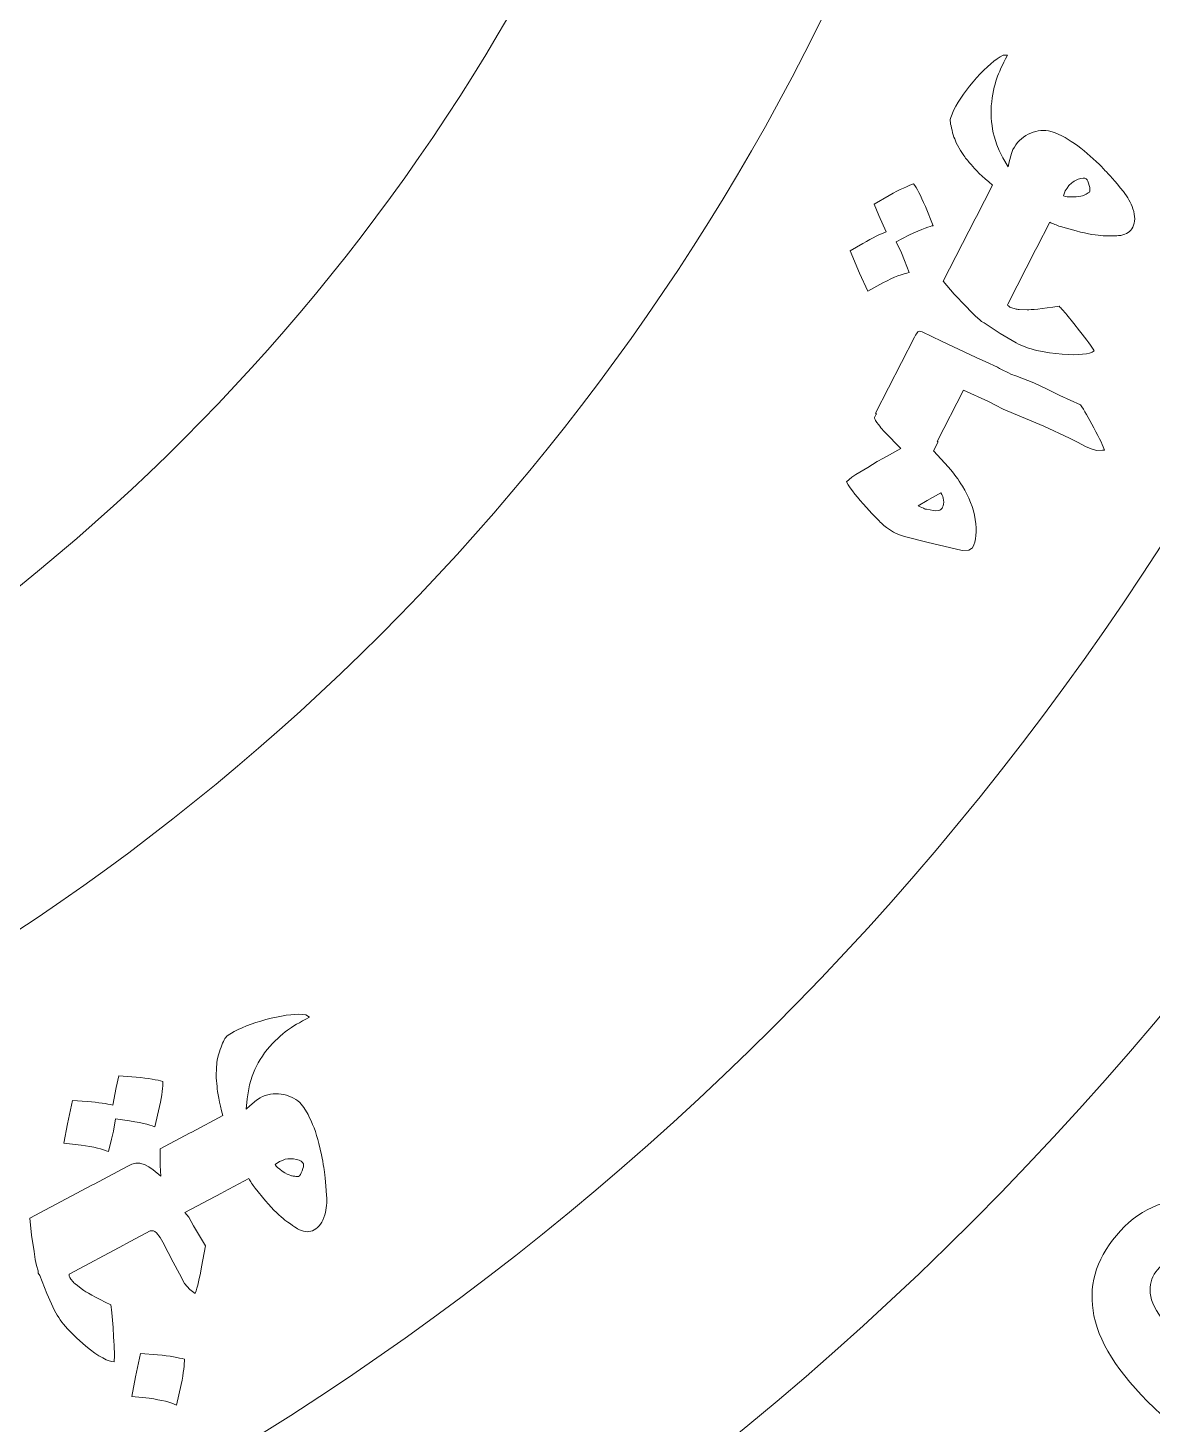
# Model space of a CAD drawing. Header units: millimetres. Extents: x -2159 to -1639, y -1602 to -453.
# Drawn here: x -1709.88 to -1682.56, y -943.7 to -909.75 of the extents above; entities that cross this region are included whole.
import ezdxf

# ---------------------------------------------------------------- set-up
doc = ezdxf.new("R2010")
doc.units = ezdxf.units.MM
doc.header["$MEASUREMENT"] = 0
doc.layers.add('Layer 1', color=7, linetype='Continuous')

msp = doc.modelspace()

# ---------------------------------------------------------------- linework, layer by layer
at = {"layer": 'Layer 1', "color": 250, "lineweight": 9}
for points, knots in [([(-1707.3702, -801.3175), (-1661.2961, -819.9329), (-1639.0364, -872.3735), (-1657.6515, -918.4475), (-1657.6515, -918.4475), (-1676.2666, -964.5215), (-1728.7073, -986.7814), (-1774.7816, -968.1663), (-1774.7816, -968.1663), (-1820.8557, -949.551), (-1843.1153, -897.1104), (-1824.5002, -851.0364), (-1824.5002, -851.0364), (-1805.8851, -804.9622), (-1753.4443, -782.7024), (-1707.3702, -801.3175)], [0, 0, 0, 0, 0.2, 0.2, 0.2, 0.2, 0.4, 0.4, 0.4, 0.4, 0.6, 0.6, 0.6, 0.6, 1, 1, 1, 1]), ([(-1712.4259, -813.8312), (-1673.2631, -829.6542), (-1654.3422, -874.2287), (-1670.1651, -913.3917), (-1670.1651, -913.3917), (-1685.988, -952.5545), (-1730.5627, -971.4753), (-1769.7257, -955.6525), (-1769.7257, -955.6525), (-1808.8886, -939.8299), (-1827.8095, -895.255), (-1811.9866, -856.0922), (-1811.9866, -856.0922), (-1796.1638, -816.9294), (-1751.5891, -798.0085), (-1712.4259, -813.8312)], [0, 0, 0, 0, 0.2, 0.2, 0.2, 0.2, 0.4, 0.4, 0.4, 0.4, 0.6, 0.6, 0.6, 0.6, 1, 1, 1, 1]), ([(-1741.0758, -815.0107), (-1702.5641, -815.0107), (-1671.3443, -846.2304), (-1671.3443, -884.742), (-1671.3443, -884.742), (-1671.3443, -923.2538), (-1702.5641, -954.4732), (-1741.0758, -954.4732), (-1741.0758, -954.4732), (-1779.5876, -954.4732), (-1810.8074, -923.2538), (-1810.8074, -884.742), (-1810.8074, -884.742), (-1810.8074, -846.2304), (-1779.5876, -815.0107), (-1741.0758, -815.0107)], [0, 0, 0, 0, 0.2, 0.2, 0.2, 0.2, 0.4, 0.4, 0.4, 0.4, 0.6, 0.6, 0.6, 0.6, 1, 1, 1, 1]), ([(-1741.0758, -828.5071), (-1710.018, -828.5071), (-1684.8408, -853.6844), (-1684.8408, -884.7422), (-1684.8408, -884.7422), (-1684.8408, -915.7998), (-1710.018, -940.9771), (-1741.0758, -940.9771), (-1741.0758, -940.9771), (-1772.1336, -940.9771), (-1797.3109, -915.7998), (-1797.3109, -884.7422), (-1797.3109, -884.7422), (-1797.3109, -853.6844), (-1772.1336, -828.5071), (-1741.0758, -828.5071)], [0, 0, 0, 0, 0.2, 0.2, 0.2, 0.2, 0.4, 0.4, 0.4, 0.4, 0.6, 0.6, 0.6, 0.6, 1, 1, 1, 1]), ([(-1741.0758, -835.2552), (-1713.745, -835.2552), (-1691.589, -857.4111), (-1691.589, -884.742), (-1691.589, -884.742), (-1691.589, -912.0728), (-1713.745, -934.2287), (-1741.0758, -934.2287), (-1741.0758, -934.2287), (-1768.4068, -934.2287), (-1790.5627, -912.0728), (-1790.5627, -884.742), (-1790.5627, -884.742), (-1790.5627, -857.4111), (-1768.4068, -835.2552), (-1741.0758, -835.2552)], [0, 0, 0, 0, 0.2, 0.2, 0.2, 0.2, 0.4, 0.4, 0.4, 0.4, 0.6, 0.6, 0.6, 0.6, 1, 1, 1, 1]), ([(-1741.0758, -847.8518), (-1720.7019, -847.8518), (-1704.1856, -864.368), (-1704.1856, -884.742), (-1704.1856, -884.742), (-1704.1856, -905.1159), (-1720.7019, -921.632), (-1741.0758, -921.632), (-1741.0758, -921.632), (-1761.4498, -921.632), (-1777.966, -905.1159), (-1777.966, -884.742), (-1777.966, -884.742), (-1777.966, -864.368), (-1761.4498, -847.8518), (-1741.0758, -847.8518)], [0, 0, 0, 0, 0.2, 0.2, 0.2, 0.2, 0.4, 0.4, 0.4, 0.4, 0.6, 0.6, 0.6, 0.6, 1, 1, 1, 1]), ([(-1686.8525, -914.3909), (-1686.8525, -914.3909), (-1686.8232, -914.334), (-1686.8232, -914.334), (-1686.8232, -914.334), (-1686.8232, -914.334), (-1686.4314, -913.5715), (-1686.4314, -913.5715), (-1686.4314, -913.5715), (-1686.6931, -913.3564), (-1686.8665, -913.1901), (-1686.9519, -913.069), (-1686.9519, -913.069), (-1687.0153, -913.0056), (-1687.0759, -912.9333), (-1687.1308, -912.8501), (-1687.1308, -912.8501), (-1687.1308, -912.8501), (-1687.2141, -912.7285), (-1687.2141, -912.7285), (-1687.2141, -912.7285), (-1687.2141, -912.7285), (-1687.2884, -912.5994), (-1687.2884, -912.5994), (-1687.2884, -912.5994), (-1687.2884, -912.5994), (-1687.3151, -912.5444), (-1687.3151, -912.5444), (-1687.3151, -912.5444), (-1687.3151, -912.5444), (-1687.3528, -912.4445), (-1687.3528, -912.4445), (-1687.3528, -912.4445), (-1687.3789, -912.3882), (-1687.4, -912.3192), (-1687.4174, -912.2363), (-1687.4174, -912.2363), (-1687.4595, -912.0845), (-1687.4705, -911.9792), (-1687.4515, -911.9223), (-1687.4515, -911.9223), (-1687.4515, -911.9223), (-1687.3738, -911.7409), (-1687.3738, -911.7409), (-1687.3738, -911.7409), (-1687.2461, -911.4926), (-1687.0611, -911.2326), (-1686.82, -910.9604), (-1686.82, -910.9604), (-1686.5783, -910.6902), (-1686.364, -910.5071), (-1686.1788, -910.4102), (-1686.1788, -910.4102), (-1686.1788, -910.4102), (-1686.0722, -910.4099), (-1686.0722, -910.4099), (-1686.0722, -910.4099), (-1686.195, -910.6488), (-1686.281, -910.836), (-1686.3296, -910.9706), (-1686.3296, -910.9706), (-1686.3915, -911.148), (-1686.4363, -911.3719), (-1686.4667, -911.6445), (-1686.4667, -911.6445), (-1686.4765, -911.9138), (-1686.4546, -912.1583), (-1686.3962, -912.3788), (-1686.3962, -912.3788), (-1686.3962, -912.3788), (-1686.3296, -912.5896), (-1686.3296, -912.5896), (-1686.3296, -912.5896), (-1686.3296, -912.5896), (-1686.2693, -912.7254), (-1686.2693, -912.7254), (-1686.2693, -912.7254), (-1686.2693, -912.7254), (-1686.1803, -912.9029), (-1686.1803, -912.9029), (-1686.1803, -912.9029), (-1686.1803, -912.9029), (-1686.056, -913.1213), (-1686.056, -913.1213), (-1686.056, -913.1213), (-1686.056, -913.1213), (-1686.0301, -913.0041), (-1686.0301, -913.0041), (-1686.0301, -913.0041), (-1686.0301, -913.0041), (-1685.9753, -912.8009), (-1685.9753, -912.8009), (-1685.9753, -912.8009), (-1685.9753, -912.8009), (-1685.9368, -912.7058), (-1685.9368, -912.7058), (-1685.9368, -912.7058), (-1685.8495, -912.5361), (-1685.7261, -912.4126), (-1685.5656, -912.334), (-1685.5656, -912.334), (-1685.4064, -912.2547), (-1685.2431, -912.227), (-1685.0775, -912.2486), (-1685.0775, -912.2486), (-1685.0775, -912.2486), (-1684.9273, -912.2898), (-1684.9273, -912.2898), (-1684.9273, -912.2898), (-1684.9273, -912.2898), (-1684.748, -912.3717), (-1684.748, -912.3717), (-1684.748, -912.3717), (-1684.5458, -912.4756), (-1684.3401, -912.619), (-1684.1299, -912.8009), (-1684.1299, -912.8009), (-1684.1299, -912.8009), (-1683.9156, -912.9916), (-1683.9156, -912.9916), (-1683.9156, -912.9916), (-1683.838, -913.0606), (-1683.7666, -913.135), (-1683.7013, -913.2115), (-1683.7013, -913.2115), (-1683.6087, -913.2984), (-1683.4606, -913.4706), (-1683.2546, -913.7274), (-1683.2546, -913.7274), (-1683.1504, -913.8582), (-1683.0728, -913.9976), (-1683.0212, -914.1442), (-1683.0212, -914.1442), (-1682.9617, -914.3222), (-1682.9627, -914.4709), (-1683.0241, -914.5903), (-1683.0241, -914.5903), (-1683.0805, -914.7001), (-1683.1788, -914.768), (-1683.3189, -914.7937), (-1683.3189, -914.7937), (-1683.3634, -914.8), (-1683.5053, -914.8025), (-1683.7441, -914.8), (-1683.7441, -914.8), (-1683.8893, -914.7955), (-1684.1093, -914.7563), (-1684.404, -914.6855), (-1684.404, -914.6855), (-1684.404, -914.6855), (-1684.7806, -914.5776), (-1684.7806, -914.5776), (-1684.7806, -914.5776), (-1684.8833, -914.5437), (-1684.9702, -914.5094), (-1685.0421, -914.4724), (-1685.0421, -914.4724), (-1685.0421, -914.4724), (-1685.358, -915.087), (-1685.358, -915.087), (-1685.358, -915.087), (-1685.358, -915.087), (-1685.3873, -915.144), (-1685.3873, -915.144), (-1685.3873, -915.144), (-1685.3873, -915.144), (-1686.065, -916.4627), (-1686.065, -916.4627), (-1686.065, -916.4627), (-1686.0776, -916.4872), (-1686.0587, -916.5105), (-1686.0112, -916.5349), (-1686.0112, -916.5349), (-1686.0112, -916.5349), (-1685.9636, -916.556), (-1685.9636, -916.556), (-1685.9636, -916.556), (-1685.9636, -916.556), (-1685.8835, -916.5766), (-1685.8835, -916.5766), (-1685.8835, -916.5766), (-1685.8467, -916.5886), (-1685.8133, -916.5938), (-1685.7861, -916.5906), (-1685.7861, -916.5906), (-1685.7861, -916.5906), (-1685.591, -916.6017), (-1685.591, -916.6017), (-1685.591, -916.6017), (-1685.5037, -916.6055), (-1685.2457, -916.5769), (-1684.8165, -916.5161), (-1684.8165, -916.5161), (-1684.7652, -916.563), (-1684.7018, -916.6334), (-1684.6285, -916.7242), (-1684.6285, -916.7242), (-1684.6285, -916.7242), (-1684.4581, -916.937), (-1684.4581, -916.937), (-1684.4581, -916.937), (-1684.4581, -916.937), (-1684.3211, -917.1172), (-1684.3211, -917.1172), (-1684.3211, -917.1172), (-1684.1373, -917.3369), (-1684.0176, -917.4979), (-1683.9648, -917.6021), (-1683.9648, -917.6021), (-1684.0777, -917.6848), (-1684.3371, -917.7125), (-1684.7448, -917.6848), (-1684.7448, -917.6848), (-1684.7448, -917.6848), (-1685.0474, -917.6495), (-1685.0474, -917.6495), (-1685.0474, -917.6495), (-1685.0474, -917.6495), (-1685.3537, -917.5915), (-1685.3537, -917.5915), (-1685.3537, -917.5915), (-1685.5415, -917.5465), (-1685.7099, -917.4839), (-1685.8607, -917.4064), (-1685.8607, -917.4064), (-1685.8607, -917.4064), (-1686.2489, -917.1777), (-1686.2489, -917.1777), (-1686.2489, -917.1777), (-1686.2489, -917.1777), (-1686.641, -916.9161), (-1686.641, -916.9161), (-1686.641, -916.9161), (-1686.641, -916.9161), (-1686.7048, -916.8832), (-1686.7048, -916.8832), (-1686.7048, -916.8832), (-1686.7048, -916.8832), (-1686.7399, -916.8447), (-1686.7399, -916.8447), (-1686.7399, -916.8447), (-1686.7399, -916.8447), (-1686.8447, -916.7549), (-1686.8447, -916.7549), (-1686.8447, -916.7549), (-1686.8447, -916.7549), (-1686.9528, -916.6548), (-1686.9528, -916.6548), (-1686.9528, -916.6548), (-1686.9528, -916.6548), (-1687.0868, -916.5156), (-1687.0868, -916.5156), (-1687.0868, -916.5156), (-1687.0868, -916.5156), (-1687.3633, -916.2224), (-1687.3633, -916.2224), (-1687.3633, -916.2224), (-1687.3633, -916.2224), (-1687.6329, -915.9092), (-1687.6329, -915.9092), (-1687.6329, -915.9092), (-1687.6329, -915.9092), (-1686.8525, -914.3909), (-1686.8525, -914.3909)], [0, 0, 0, 0, 0.0149254, 0.0149254, 0.0149254, 0.0149254, 0.0298507, 0.0298507, 0.0298507, 0.0298507, 0.0447761, 0.0447761, 0.0447761, 0.0447761, 0.0597015, 0.0597015, 0.0597015, 0.0597015, 0.0746269, 0.0746269, 0.0746269, 0.0746269, 0.0895522, 0.0895522, 0.0895522, 0.0895522, 0.1044776, 0.1044776, 0.1044776, 0.1044776, 0.119403, 0.119403, 0.119403, 0.119403, 0.1343284, 0.1343284, 0.1343284, 0.1343284, 0.1492537, 0.1492537, 0.1492537, 0.1492537, 0.1641791, 0.1641791, 0.1641791, 0.1641791, 0.1791045, 0.1791045, 0.1791045, 0.1791045, 0.1940299, 0.1940299, 0.1940299, 0.1940299, 0.2089552, 0.2089552, 0.2089552, 0.2089552, 0.2238806, 0.2238806, 0.2238806, 0.2238806, 0.238806, 0.238806, 0.238806, 0.238806, 0.2537313, 0.2537313, 0.2537313, 0.2537313, 0.2686567, 0.2686567, 0.2686567, 0.2686567, 0.2835821, 0.2835821, 0.2835821, 0.2835821, 0.2985075, 0.2985075, 0.2985075, 0.2985075, 0.3134328, 0.3134328, 0.3134328, 0.3134328, 0.3283582, 0.3283582, 0.3283582, 0.3283582, 0.3432836, 0.3432836, 0.3432836, 0.3432836, 0.358209, 0.358209, 0.358209, 0.358209, 0.3731343, 0.3731343, 0.3731343, 0.3731343, 0.3880597, 0.3880597, 0.3880597, 0.3880597, 0.4029851, 0.4029851, 0.4029851, 0.4029851, 0.4179104, 0.4179104, 0.4179104, 0.4179104, 0.4328358, 0.4328358, 0.4328358, 0.4328358, 0.4477612, 0.4477612, 0.4477612, 0.4477612, 0.4626866, 0.4626866, 0.4626866, 0.4626866, 0.4776119, 0.4776119, 0.4776119, 0.4776119, 0.4925373, 0.4925373, 0.4925373, 0.4925373, 0.5074627, 0.5074627, 0.5074627, 0.5074627, 0.5223881, 0.5223881, 0.5223881, 0.5223881, 0.5373134, 0.5373134, 0.5373134, 0.5373134, 0.5522388, 0.5522388, 0.5522388, 0.5522388, 0.5671642, 0.5671642, 0.5671642, 0.5671642, 0.5820896, 0.5820896, 0.5820896, 0.5820896, 0.5970149, 0.5970149, 0.5970149, 0.5970149, 0.6119403, 0.6119403, 0.6119403, 0.6119403, 0.6268657, 0.6268657, 0.6268657, 0.6268657, 0.641791, 0.641791, 0.641791, 0.641791, 0.6567164, 0.6567164, 0.6567164, 0.6567164, 0.6716418, 0.6716418, 0.6716418, 0.6716418, 0.6865672, 0.6865672, 0.6865672, 0.6865672, 0.7014925, 0.7014925, 0.7014925, 0.7014925, 0.7164179, 0.7164179, 0.7164179, 0.7164179, 0.7313433, 0.7313433, 0.7313433, 0.7313433, 0.7462687, 0.7462687, 0.7462687, 0.7462687, 0.761194, 0.761194, 0.761194, 0.761194, 0.7761194, 0.7761194, 0.7761194, 0.7761194, 0.7910448, 0.7910448, 0.7910448, 0.7910448, 0.8059701, 0.8059701, 0.8059701, 0.8059701, 0.8208955, 0.8208955, 0.8208955, 0.8208955, 0.8358209, 0.8358209, 0.8358209, 0.8358209, 0.8507463, 0.8507463, 0.8507463, 0.8507463, 0.8656716, 0.8656716, 0.8656716, 0.8656716, 0.880597, 0.880597, 0.880597, 0.880597, 0.8955224, 0.8955224, 0.8955224, 0.8955224, 0.9104478, 0.9104478, 0.9104478, 0.9104478, 0.9253731, 0.9253731, 0.9253731, 0.9253731, 0.9402985, 0.9402985, 0.9402985, 0.9402985, 0.9552239, 0.9552239, 0.9552239, 0.9552239, 0.9701493, 0.9701493, 0.9701493, 0.9701493, 1, 1, 1, 1]), ([(-1689.4665, -916.1467), (-1689.4665, -916.1467), (-1689.6663, -915.7078), (-1689.6663, -915.7078), (-1689.6663, -915.7078), (-1689.6663, -915.7078), (-1689.8951, -915.1684), (-1689.8951, -915.1684), (-1689.8951, -915.1684), (-1689.8951, -915.1684), (-1689.584, -914.9869), (-1689.584, -914.9869), (-1689.584, -914.9869), (-1689.3457, -914.8504), (-1689.1592, -914.7577), (-1689.0214, -914.7067), (-1689.0214, -914.7067), (-1689.0214, -914.7067), (-1689.1991, -914.305), (-1689.1991, -914.305), (-1689.1991, -914.305), (-1689.1991, -914.305), (-1689.3107, -914.0316), (-1689.3107, -914.0316), (-1689.3107, -914.0316), (-1689.3107, -914.0316), (-1688.9481, -913.8199), (-1688.9481, -913.8199), (-1688.9481, -913.8199), (-1688.6833, -913.6748), (-1688.4829, -913.5822), (-1688.3515, -913.5399), (-1688.3515, -913.5399), (-1688.2782, -913.6341), (-1688.1834, -913.8168), (-1688.0656, -914.0882), (-1688.0656, -914.0882), (-1688.0656, -914.0882), (-1687.8749, -914.5584), (-1687.8749, -914.5584), (-1687.8749, -914.5584), (-1687.9427, -914.5597), (-1688.1399, -914.6366), (-1688.467, -914.7857), (-1688.467, -914.7857), (-1688.467, -914.7857), (-1688.7737, -914.9454), (-1688.7737, -914.9454), (-1688.7737, -914.9454), (-1688.7737, -914.9454), (-1688.6444, -915.2177), (-1688.6444, -915.2177), (-1688.6444, -915.2177), (-1688.6444, -915.2177), (-1688.5734, -915.4001), (-1688.5734, -915.4001), (-1688.5734, -915.4001), (-1688.5734, -915.4001), (-1688.4593, -915.6953), (-1688.4593, -915.6953), (-1688.4593, -915.6953), (-1688.6097, -915.7209), (-1688.8227, -915.8052), (-1689.0986, -915.9447), (-1689.0986, -915.9447), (-1689.0986, -915.9447), (-1689.4665, -916.1467), (-1689.4665, -916.1467)], [0, 0, 0, 0, 0.0555556, 0.0555556, 0.0555556, 0.0555556, 0.1111111, 0.1111111, 0.1111111, 0.1111111, 0.1666667, 0.1666667, 0.1666667, 0.1666667, 0.2222222, 0.2222222, 0.2222222, 0.2222222, 0.2777778, 0.2777778, 0.2777778, 0.2777778, 0.3333333, 0.3333333, 0.3333333, 0.3333333, 0.3888889, 0.3888889, 0.3888889, 0.3888889, 0.4444444, 0.4444444, 0.4444444, 0.4444444, 0.5, 0.5, 0.5, 0.5, 0.5555556, 0.5555556, 0.5555556, 0.5555556, 0.6111111, 0.6111111, 0.6111111, 0.6111111, 0.6666667, 0.6666667, 0.6666667, 0.6666667, 0.7222222, 0.7222222, 0.7222222, 0.7222222, 0.7777778, 0.7777778, 0.7777778, 0.7777778, 0.8333333, 0.8333333, 0.8333333, 0.8333333, 0.8888889, 0.8888889, 0.8888889, 0.8888889, 1, 1, 1, 1]), ([(-1684.7116, -913.8293), (-1684.6669, -913.8524), (-1684.5877, -913.8621), (-1684.4772, -913.8571), (-1684.4772, -913.8571), (-1684.3674, -913.8535), (-1684.2888, -913.8442), (-1684.2457, -913.8305), (-1684.2457, -913.8305), (-1684.2218, -913.8238), (-1684.197, -913.8125), (-1684.1737, -913.8005), (-1684.1737, -913.8005), (-1684.1518, -913.7876), (-1684.1194, -913.7684), (-1684.0789, -913.7428), (-1684.0789, -913.7428), (-1684.063, -913.7117), (-1684.065, -913.6556), (-1684.0839, -913.5756), (-1684.0839, -913.5756), (-1684.1034, -913.4969), (-1684.1282, -913.4449), (-1684.1593, -913.4185), (-1684.1593, -913.4185), (-1684.1945, -913.3903), (-1684.2592, -913.3929), (-1684.3537, -913.4267), (-1684.3537, -913.4267), (-1684.445, -913.4673), (-1684.5206, -913.5176), (-1684.5826, -913.5783), (-1684.5826, -913.5783), (-1684.5826, -913.5783), (-1684.6167, -913.6448), (-1684.6167, -913.6448), (-1684.6167, -913.6448), (-1684.6167, -913.6448), (-1684.6694, -913.707), (-1684.6694, -913.707), (-1684.6694, -913.707), (-1684.6694, -913.707), (-1684.7116, -913.8293), (-1684.7116, -913.8293)], [0, 0, 0, 0, 0.0833333, 0.0833333, 0.0833333, 0.0833333, 0.1666667, 0.1666667, 0.1666667, 0.1666667, 0.25, 0.25, 0.25, 0.25, 0.3333333, 0.3333333, 0.3333333, 0.3333333, 0.4166667, 0.4166667, 0.4166667, 0.4166667, 0.5, 0.5, 0.5, 0.5, 0.5833333, 0.5833333, 0.5833333, 0.5833333, 0.6666667, 0.6666667, 0.6666667, 0.6666667, 0.75, 0.75, 0.75, 0.75, 0.8333333, 0.8333333, 0.8333333, 0.8333333, 1, 1, 1, 1]), ([(-1688.845, -922.009), (-1688.845, -922.009), (-1689.0151, -921.8926), (-1689.0151, -921.8926), (-1689.0151, -921.8926), (-1689.0977, -921.8295), (-1689.1725, -921.7585), (-1689.2434, -921.6793), (-1689.2434, -921.6793), (-1689.2434, -921.6793), (-1689.3696, -921.5543), (-1689.3696, -921.5543), (-1689.3696, -921.5543), (-1689.3696, -921.5543), (-1689.4995, -921.4069), (-1689.4995, -921.4069), (-1689.4995, -921.4069), (-1689.7084, -921.1794), (-1689.8699, -920.973), (-1689.9866, -920.7895), (-1689.9866, -920.7895), (-1689.9866, -920.7895), (-1689.8517, -920.6737), (-1689.8517, -920.6737), (-1689.8517, -920.6737), (-1689.8517, -920.6737), (-1689.7526, -920.608), (-1689.7526, -920.608), (-1689.7526, -920.608), (-1689.7526, -920.608), (-1689.4684, -920.4384), (-1689.4684, -920.4384), (-1689.4684, -920.4384), (-1689.4684, -920.4384), (-1689.2381, -920.2908), (-1689.2381, -920.2908), (-1689.2381, -920.2908), (-1689.2381, -920.2908), (-1689.0844, -920.2088), (-1689.0844, -920.2088), (-1689.0844, -920.2088), (-1689.0844, -920.2088), (-1688.6616, -919.9733), (-1688.6616, -919.9733), (-1688.6616, -919.9733), (-1688.6616, -919.9733), (-1689.0501, -919.5781), (-1689.0501, -919.5781), (-1689.0501, -919.5781), (-1689.1001, -919.5319), (-1689.1769, -919.4374), (-1689.2797, -919.2938), (-1689.2797, -919.2938), (-1689.2964, -919.2663), (-1689.3036, -919.2403), (-1689.302, -919.2171), (-1689.302, -919.2171), (-1689.302, -919.2171), (-1689.2616, -919.1383), (-1689.2616, -919.1383), (-1689.2616, -919.1383), (-1689.2616, -919.1383), (-1689.258, -919.1317), (-1689.258, -919.1317), (-1689.258, -919.1317), (-1689.258, -919.1317), (-1689.2825, -919.1191), (-1689.2825, -919.1191), (-1689.2825, -919.1191), (-1689.2825, -919.1191), (-1688.3301, -917.2659), (-1688.3301, -917.2659), (-1688.3301, -917.2659), (-1688.2972, -917.2022), (-1688.2707, -917.1607), (-1688.2502, -917.1406), (-1688.2502, -917.1406), (-1688.2302, -917.1217), (-1688.1946, -917.1193), (-1688.143, -917.1355), (-1688.143, -917.1355), (-1688.143, -917.1355), (-1687.6714, -917.3625), (-1687.6714, -917.3625), (-1687.6714, -917.3625), (-1687.6714, -917.3625), (-1686.8313, -917.76), (-1686.8313, -917.76), (-1686.8313, -917.76), (-1686.8313, -917.76), (-1686.5941, -917.8663), (-1686.5941, -917.8663), (-1686.5941, -917.8663), (-1686.5941, -917.8663), (-1686.316, -917.9991), (-1686.316, -917.9991), (-1686.316, -917.9991), (-1686.316, -917.9991), (-1686.2618, -918.0269), (-1686.2618, -918.0269), (-1686.2618, -918.0269), (-1686.2618, -918.0269), (-1686.2129, -918.0521), (-1686.2129, -918.0521), (-1686.2129, -918.0521), (-1686.2129, -918.0521), (-1686.046, -918.1377), (-1686.046, -918.1377), (-1686.046, -918.1377), (-1685.9645, -918.1796), (-1685.9063, -918.2026), (-1685.8702, -918.2059), (-1685.8702, -918.2059), (-1685.8702, -918.2059), (-1685.4279, -918.38), (-1685.4279, -918.38), (-1685.4279, -918.38), (-1685.4279, -918.38), (-1685.1035, -918.5296), (-1685.1035, -918.5296), (-1685.1035, -918.5296), (-1685.1035, -918.5296), (-1684.8009, -918.6851), (-1684.8009, -918.6851), (-1684.8009, -918.6851), (-1684.8009, -918.6851), (-1684.2919, -918.9158), (-1684.2919, -918.9158), (-1684.2919, -918.9158), (-1684.2094, -919.0389), (-1684.1035, -919.2236), (-1683.9745, -919.4699), (-1683.9745, -919.4699), (-1683.8235, -919.7499), (-1683.7369, -919.9316), (-1683.7126, -920.0145), (-1683.7126, -920.0145), (-1683.7126, -920.0145), (-1683.7589, -920.0183), (-1683.7589, -920.0183), (-1683.7589, -920.0183), (-1683.7589, -920.0183), (-1683.903, -920.0247), (-1683.903, -920.0247), (-1683.903, -920.0247), (-1683.903, -920.0247), (-1684.0334, -919.985), (-1684.0334, -919.985), (-1684.0334, -919.985), (-1684.0334, -919.985), (-1684.1719, -919.9241), (-1684.1719, -919.9241), (-1684.1719, -919.9241), (-1684.1719, -919.9241), (-1684.3715, -919.8216), (-1684.3715, -919.8216), (-1684.3715, -919.8216), (-1684.3715, -919.8216), (-1684.5655, -919.7221), (-1684.5655, -919.7221), (-1684.5655, -919.7221), (-1684.5655, -919.7221), (-1685.1886, -919.4326), (-1685.1886, -919.4326), (-1685.1886, -919.4326), (-1685.1886, -919.4326), (-1686.1746, -919.0185), (-1686.1746, -919.0185), (-1686.1746, -919.0185), (-1686.1746, -919.0185), (-1686.3658, -918.9202), (-1686.3658, -918.9202), (-1686.3658, -918.9202), (-1686.3658, -918.9202), (-1686.5354, -918.8329), (-1686.5354, -918.8329), (-1686.5354, -918.8329), (-1686.5354, -918.8329), (-1687.1396, -918.5535), (-1687.1396, -918.5535), (-1687.1396, -918.5535), (-1687.1396, -918.5535), (-1687.7816, -919.8029), (-1687.7816, -919.8029), (-1687.7816, -919.8029), (-1687.7816, -919.8029), (-1687.7571, -919.8155), (-1687.7571, -919.8155), (-1687.7571, -919.8155), (-1687.7571, -919.8155), (-1687.8674, -920.0299), (-1687.8674, -920.0299), (-1687.8674, -920.0299), (-1687.8674, -920.0299), (-1687.5041, -920.4275), (-1687.5041, -920.4275), (-1687.5041, -920.4275), (-1687.3754, -920.5743), (-1687.2618, -920.7303), (-1687.1655, -920.8933), (-1687.1655, -920.8933), (-1687.0044, -921.1474), (-1686.901, -921.4166), (-1686.8545, -921.7031), (-1686.8545, -921.7031), (-1686.8099, -921.9899), (-1686.8308, -922.2176), (-1686.918, -922.3873), (-1686.918, -922.3873), (-1686.918, -922.3873), (-1686.9419, -922.4039), (-1686.9419, -922.4039), (-1686.9419, -922.4039), (-1686.9419, -922.4039), (-1687.0102, -922.4495), (-1687.0102, -922.4495), (-1687.0102, -922.4495), (-1687.0102, -922.4495), (-1687.1685, -922.454), (-1687.1685, -922.454), (-1687.1685, -922.454), (-1687.1685, -922.454), (-1688.0333, -922.2514), (-1688.0333, -922.2514), (-1688.0333, -922.2514), (-1688.0333, -922.2514), (-1688.5762, -922.1128), (-1688.5762, -922.1128), (-1688.5762, -922.1128), (-1688.5762, -922.1128), (-1688.7222, -922.0636), (-1688.7222, -922.0636), (-1688.7222, -922.0636), (-1688.7222, -922.0636), (-1688.845, -922.009), (-1688.845, -922.009)], [0, 0, 0, 0, 0.0166667, 0.0166667, 0.0166667, 0.0166667, 0.0333333, 0.0333333, 0.0333333, 0.0333333, 0.05, 0.05, 0.05, 0.05, 0.0666667, 0.0666667, 0.0666667, 0.0666667, 0.0833333, 0.0833333, 0.0833333, 0.0833333, 0.1, 0.1, 0.1, 0.1, 0.1166667, 0.1166667, 0.1166667, 0.1166667, 0.1333333, 0.1333333, 0.1333333, 0.1333333, 0.15, 0.15, 0.15, 0.15, 0.1666667, 0.1666667, 0.1666667, 0.1666667, 0.1833333, 0.1833333, 0.1833333, 0.1833333, 0.2, 0.2, 0.2, 0.2, 0.2166667, 0.2166667, 0.2166667, 0.2166667, 0.2333333, 0.2333333, 0.2333333, 0.2333333, 0.25, 0.25, 0.25, 0.25, 0.2666667, 0.2666667, 0.2666667, 0.2666667, 0.2833333, 0.2833333, 0.2833333, 0.2833333, 0.3, 0.3, 0.3, 0.3, 0.3166667, 0.3166667, 0.3166667, 0.3166667, 0.3333333, 0.3333333, 0.3333333, 0.3333333, 0.35, 0.35, 0.35, 0.35, 0.3666667, 0.3666667, 0.3666667, 0.3666667, 0.3833333, 0.3833333, 0.3833333, 0.3833333, 0.4, 0.4, 0.4, 0.4, 0.4166667, 0.4166667, 0.4166667, 0.4166667, 0.4333333, 0.4333333, 0.4333333, 0.4333333, 0.45, 0.45, 0.45, 0.45, 0.4666667, 0.4666667, 0.4666667, 0.4666667, 0.4833333, 0.4833333, 0.4833333, 0.4833333, 0.5, 0.5, 0.5, 0.5, 0.5166667, 0.5166667, 0.5166667, 0.5166667, 0.5333333, 0.5333333, 0.5333333, 0.5333333, 0.55, 0.55, 0.55, 0.55, 0.5666667, 0.5666667, 0.5666667, 0.5666667, 0.5833333, 0.5833333, 0.5833333, 0.5833333, 0.6, 0.6, 0.6, 0.6, 0.6166667, 0.6166667, 0.6166667, 0.6166667, 0.6333333, 0.6333333, 0.6333333, 0.6333333, 0.65, 0.65, 0.65, 0.65, 0.6666667, 0.6666667, 0.6666667, 0.6666667, 0.6833333, 0.6833333, 0.6833333, 0.6833333, 0.7, 0.7, 0.7, 0.7, 0.7166667, 0.7166667, 0.7166667, 0.7166667, 0.7333333, 0.7333333, 0.7333333, 0.7333333, 0.75, 0.75, 0.75, 0.75, 0.7666667, 0.7666667, 0.7666667, 0.7666667, 0.7833333, 0.7833333, 0.7833333, 0.7833333, 0.8, 0.8, 0.8, 0.8, 0.8166667, 0.8166667, 0.8166667, 0.8166667, 0.8333333, 0.8333333, 0.8333333, 0.8333333, 0.85, 0.85, 0.85, 0.85, 0.8666667, 0.8666667, 0.8666667, 0.8666667, 0.8833333, 0.8833333, 0.8833333, 0.8833333, 0.9, 0.9, 0.9, 0.9, 0.9166667, 0.9166667, 0.9166667, 0.9166667, 0.9333333, 0.9333333, 0.9333333, 0.9333333, 0.95, 0.95, 0.95, 0.95, 0.9666667, 0.9666667, 0.9666667, 0.9666667, 1, 1, 1, 1]), ([(-1688.2439, -921.3696), (-1688.2439, -921.3696), (-1688.1923, -921.3963), (-1688.1923, -921.3963), (-1688.1923, -921.3963), (-1688.1923, -921.3963), (-1688.1121, -921.427), (-1688.1121, -921.427), (-1688.1121, -921.427), (-1688.0783, -921.4445), (-1688.0538, -921.4536), (-1688.0401, -921.4538), (-1688.0401, -921.4538), (-1688.0401, -921.4538), (-1687.953, -921.4678), (-1687.953, -921.4678), (-1687.953, -921.4678), (-1687.8448, -921.4941), (-1687.7642, -921.4944), (-1687.7127, -921.4709), (-1687.7127, -921.4709), (-1687.6854, -921.4577), (-1687.664, -921.4361), (-1687.6474, -921.4036), (-1687.6474, -921.4036), (-1687.6229, -921.356), (-1687.6148, -921.3002), (-1687.6229, -921.2325), (-1687.6229, -921.2325), (-1687.6303, -921.167), (-1687.6528, -921.1073), (-1687.6898, -921.0559), (-1687.6898, -921.0559), (-1687.6898, -921.0559), (-1688.0198, -921.2378), (-1688.0198, -921.2378), (-1688.0198, -921.2378), (-1688.0198, -921.2378), (-1688.2439, -921.3696), (-1688.2439, -921.3696)], [0, 0, 0, 0, 0.0909091, 0.0909091, 0.0909091, 0.0909091, 0.1818182, 0.1818182, 0.1818182, 0.1818182, 0.2727273, 0.2727273, 0.2727273, 0.2727273, 0.3636364, 0.3636364, 0.3636364, 0.3636364, 0.4545455, 0.4545455, 0.4545455, 0.4545455, 0.5454545, 0.5454545, 0.5454545, 0.5454545, 0.6363636, 0.6363636, 0.6363636, 0.6363636, 0.7272727, 0.7272727, 0.7272727, 0.7272727, 0.8181818, 0.8181818, 0.8181818, 0.8181818, 1, 1, 1, 1]), ([(-1705.9518, -936.6289), (-1705.9518, -936.6289), (-1705.8952, -936.5988), (-1705.8952, -936.5988), (-1705.8952, -936.5988), (-1705.8952, -936.5988), (-1705.1382, -936.1963), (-1705.1382, -936.1963), (-1705.1382, -936.1963), (-1705.2303, -935.8705), (-1705.2779, -935.6349), (-1705.2788, -935.4868), (-1705.2788, -935.4868), (-1705.2946, -935.3985), (-1705.3033, -935.3044), (-1705.301, -935.2047), (-1705.301, -935.2047), (-1705.301, -935.2047), (-1705.2999, -935.0573), (-1705.2999, -935.0573), (-1705.2999, -935.0573), (-1705.2999, -935.0573), (-1705.2872, -934.909), (-1705.2872, -934.909), (-1705.2872, -934.909), (-1705.2872, -934.909), (-1705.2777, -934.8486), (-1705.2777, -934.8486), (-1705.2777, -934.8486), (-1705.2777, -934.8486), (-1705.2517, -934.745), (-1705.2517, -934.745), (-1705.2517, -934.745), (-1705.2408, -934.6839), (-1705.2188, -934.6152), (-1705.186, -934.5372), (-1705.186, -934.5372), (-1705.1338, -934.3886), (-1705.0828, -934.2958), (-1705.0346, -934.2598), (-1705.0346, -934.2598), (-1705.0346, -934.2598), (-1704.8673, -934.1553), (-1704.8673, -934.1553), (-1704.8673, -934.1553), (-1704.6209, -934.0243), (-1704.3205, -933.9164), (-1703.9672, -933.8306), (-1703.9672, -933.8306), (-1703.6144, -933.7466), (-1703.334, -933.7183), (-1703.1266, -933.7446), (-1703.1266, -933.7446), (-1703.1266, -933.7446), (-1703.0392, -933.8052), (-1703.0392, -933.8052), (-1703.0392, -933.8052), (-1703.2761, -933.9312), (-1703.4536, -934.036), (-1703.5703, -934.1186), (-1703.5703, -934.1186), (-1703.7224, -934.2291), (-1703.887, -934.3874), (-1704.0675, -934.5939), (-1704.0675, -934.5939), (-1704.2293, -934.8094), (-1704.3509, -935.0227), (-1704.4287, -935.2369), (-1704.4287, -935.2369), (-1704.4287, -935.2369), (-1704.4944, -935.4479), (-1704.4944, -935.4479), (-1704.4944, -935.4479), (-1704.4944, -935.4479), (-1704.5222, -935.5941), (-1704.5222, -935.5941), (-1704.5222, -935.5941), (-1704.5222, -935.5941), (-1704.5506, -935.7906), (-1704.5506, -935.7906), (-1704.5506, -935.7906), (-1704.5506, -935.7906), (-1704.573, -936.041), (-1704.573, -936.041), (-1704.573, -936.041), (-1704.573, -936.041), (-1704.485, -935.9595), (-1704.485, -935.9595), (-1704.485, -935.9595), (-1704.485, -935.9595), (-1704.3239, -935.8238), (-1704.3239, -935.8238), (-1704.3239, -935.8238), (-1704.3239, -935.8238), (-1704.238, -935.7677), (-1704.238, -935.7677), (-1704.238, -935.7677), (-1704.0696, -935.6782), (-1703.8977, -935.6474), (-1703.7211, -935.6743), (-1703.7211, -935.6743), (-1703.545, -935.6999), (-1703.3952, -935.7706), (-1703.2715, -935.8828), (-1703.2715, -935.8828), (-1703.2715, -935.8828), (-1703.1717, -936.0023), (-1703.1717, -936.0023), (-1703.1717, -936.0023), (-1703.1717, -936.0023), (-1703.0712, -936.1717), (-1703.0712, -936.1717), (-1703.0712, -936.1717), (-1702.9645, -936.3726), (-1702.8774, -936.6078), (-1702.8086, -936.877), (-1702.8086, -936.877), (-1702.8086, -936.877), (-1702.7416, -937.1558), (-1702.7416, -937.1558), (-1702.7416, -937.1558), (-1702.7171, -937.2569), (-1702.701, -937.3589), (-1702.691, -937.4588), (-1702.691, -937.4588), (-1702.6646, -937.5829), (-1702.6412, -937.8091), (-1702.6187, -938.1374), (-1702.6187, -938.1374), (-1702.6077, -938.3044), (-1702.6234, -938.4631), (-1702.6647, -938.6128), (-1702.6647, -938.6128), (-1702.7176, -938.793), (-1702.8033, -938.9144), (-1702.9218, -938.9776), (-1702.9218, -938.9776), (-1703.0309, -939.0355), (-1703.1502, -939.0352), (-1703.28, -938.9762), (-1703.28, -938.9762), (-1703.3202, -938.9561), (-1703.4381, -938.8771), (-1703.6327, -938.7387), (-1703.6327, -938.7387), (-1703.7495, -938.6521), (-1703.9075, -938.4945), (-1704.1091, -938.2683), (-1704.1091, -938.2683), (-1704.1091, -938.2683), (-1704.357, -937.9647), (-1704.357, -937.9647), (-1704.357, -937.9647), (-1704.4219, -937.8782), (-1704.4736, -937.8003), (-1704.5116, -937.7289), (-1704.5116, -937.7289), (-1704.5116, -937.7289), (-1705.1218, -938.0534), (-1705.1218, -938.0534), (-1705.1218, -938.0534), (-1705.1218, -938.0534), (-1705.1783, -938.0835), (-1705.1783, -938.0835), (-1705.1783, -938.0835), (-1705.1783, -938.0835), (-1706.0633, -938.554), (-1706.0633, -938.554), (-1706.0633, -938.554), (-1706.0633, -938.554), (-1705.9662, -938.6682), (-1705.9662, -938.6682), (-1705.9662, -938.6682), (-1705.9662, -938.6682), (-1705.8552, -938.877), (-1705.8552, -938.877), (-1705.8552, -938.877), (-1705.8552, -938.877), (-1705.5631, -939.3678), (-1705.5631, -939.3678), (-1705.5631, -939.3678), (-1705.5631, -939.3678), (-1705.6581, -939.8779), (-1705.6581, -939.8779), (-1705.6581, -939.8779), (-1705.7086, -940.1501), (-1705.76, -940.3655), (-1705.8119, -940.5245), (-1705.8119, -940.5245), (-1705.8119, -940.5245), (-1705.944, -940.429), (-1705.944, -940.429), (-1705.944, -940.429), (-1705.944, -940.429), (-1706.0732, -940.2799), (-1706.0732, -940.2799), (-1706.0732, -940.2799), (-1706.0732, -940.2799), (-1706.1985, -940.0444), (-1706.1985, -940.0444), (-1706.1985, -940.0444), (-1706.1985, -940.0444), (-1706.349, -939.7615), (-1706.349, -939.7615), (-1706.349, -939.7615), (-1706.349, -939.7615), (-1706.4727, -939.5285), (-1706.4727, -939.5285), (-1706.4727, -939.5285), (-1706.4727, -939.5285), (-1706.5965, -939.2763), (-1706.5965, -939.2763), (-1706.5965, -939.2763), (-1706.5965, -939.2763), (-1706.6669, -939.1634), (-1706.6669, -939.1634), (-1706.6669, -939.1634), (-1706.6669, -939.1634), (-1706.7585, -939.0496), (-1706.7585, -939.0496), (-1706.7585, -939.0496), (-1706.8027, -939.0025), (-1706.8534, -938.9881), (-1706.9091, -939.0038), (-1706.9091, -939.0038), (-1706.9091, -939.0038), (-1707.4976, -939.3166), (-1707.4976, -939.3166), (-1707.4976, -939.3166), (-1707.4976, -939.3166), (-1707.5542, -939.3467), (-1707.5542, -939.3467), (-1707.5542, -939.3467), (-1707.5542, -939.3467), (-1708.8633, -940.0429), (-1708.8633, -940.0429), (-1708.8633, -940.0429), (-1708.8875, -940.0557), (-1708.8855, -940.0856), (-1708.8604, -940.1329), (-1708.8604, -940.1329), (-1708.8604, -940.1329), (-1708.8327, -940.1785), (-1708.8327, -940.1785), (-1708.8327, -940.1785), (-1708.8327, -940.1785), (-1708.7792, -940.2399), (-1708.7792, -940.2399), (-1708.7792, -940.2399), (-1708.7552, -940.2722), (-1708.7314, -940.294), (-1708.7066, -940.3085), (-1708.7066, -940.3085), (-1708.7066, -940.3085), (-1708.5527, -940.4286), (-1708.5527, -940.4286), (-1708.5527, -940.4286), (-1708.4825, -940.483), (-1708.2542, -940.6069), (-1707.8672, -940.8019), (-1707.8672, -940.8019), (-1707.8511, -940.8712), (-1707.8392, -940.965), (-1707.8309, -941.0814), (-1707.8309, -941.0814), (-1707.8309, -941.0814), (-1707.8117, -941.3548), (-1707.8117, -941.3548), (-1707.8117, -941.3548), (-1707.8117, -941.3548), (-1707.802, -941.5809), (-1707.802, -941.5809), (-1707.802, -941.5809), (-1707.7757, -941.8675), (-1707.7692, -942.0681), (-1707.7855, -942.1838), (-1707.7855, -942.1838), (-1707.9253, -942.1872), (-1708.1543, -942.062), (-1708.4731, -941.8066), (-1708.4731, -941.8066), (-1708.4731, -941.8066), (-1708.7022, -941.6036), (-1708.7022, -941.6036), (-1708.7022, -941.6036), (-1708.7022, -941.6036), (-1708.9206, -941.3809), (-1708.9206, -941.3809), (-1708.9206, -941.3809), (-1709.0491, -941.2369), (-1709.1518, -941.0893), (-1709.2319, -940.9386), (-1709.2319, -940.9386), (-1709.2319, -940.9386), (-1709.4211, -940.5276), (-1709.4211, -940.5276), (-1709.4211, -940.5276), (-1709.4211, -940.5276), (-1709.5937, -940.0892), (-1709.5937, -940.0892), (-1709.5937, -940.0892), (-1709.5937, -940.0892), (-1709.6275, -940.0257), (-1709.6275, -940.0257), (-1709.6275, -940.0257), (-1709.6275, -940.0257), (-1709.6342, -939.9742), (-1709.6342, -939.9742), (-1709.6342, -939.9742), (-1709.6342, -939.9742), (-1709.6688, -939.8406), (-1709.6688, -939.8406), (-1709.6688, -939.8406), (-1709.6688, -939.8406), (-1709.7011, -939.6953), (-1709.7011, -939.6953), (-1709.7011, -939.6953), (-1709.7011, -939.6953), (-1709.7319, -939.5044), (-1709.7319, -939.5044), (-1709.7319, -939.5044), (-1709.7319, -939.5044), (-1709.7917, -939.106), (-1709.7917, -939.106), (-1709.7917, -939.106), (-1709.7917, -939.106), (-1709.8348, -938.6936), (-1709.8348, -938.6936), (-1709.8348, -938.6936), (-1709.8348, -938.6936), (-1708.3276, -937.8922), (-1708.3276, -937.8922), (-1708.3276, -937.8922), (-1708.3276, -937.8922), (-1708.271, -937.8619), (-1708.271, -937.8619), (-1708.271, -937.8619), (-1708.271, -937.8619), (-1707.4656, -937.4339), (-1707.4656, -937.4339), (-1707.4656, -937.4339), (-1707.4656, -937.4339), (-1707.3578, -937.3766), (-1707.3578, -937.3766), (-1707.3578, -937.3766), (-1707.3578, -937.3766), (-1707.2534, -937.352), (-1707.2534, -937.352), (-1707.2534, -937.352), (-1707.2003, -937.348), (-1707.133, -937.3607), (-1707.0497, -937.3907), (-1707.0497, -937.3907), (-1707.0497, -937.3907), (-1706.9434, -937.4413), (-1706.9434, -937.4413), (-1706.9434, -937.4413), (-1706.9434, -937.4413), (-1706.8345, -937.5162), (-1706.8345, -937.5162), (-1706.8345, -937.5162), (-1706.8345, -937.5162), (-1706.6516, -937.6748), (-1706.6516, -937.6748), (-1706.6516, -937.6748), (-1706.6516, -937.6748), (-1706.667, -937.4152), (-1706.667, -937.4152), (-1706.667, -937.4152), (-1706.667, -937.4152), (-1706.6656, -937.0084), (-1706.6656, -937.0084), (-1706.6656, -937.0084), (-1706.6656, -937.0084), (-1705.9518, -936.6289), (-1705.9518, -936.6289)], [0, 0, 0, 0, 0.0105263, 0.0105263, 0.0105263, 0.0105263, 0.0210526, 0.0210526, 0.0210526, 0.0210526, 0.0315789, 0.0315789, 0.0315789, 0.0315789, 0.0421053, 0.0421053, 0.0421053, 0.0421053, 0.0526316, 0.0526316, 0.0526316, 0.0526316, 0.0631579, 0.0631579, 0.0631579, 0.0631579, 0.0736842, 0.0736842, 0.0736842, 0.0736842, 0.0842105, 0.0842105, 0.0842105, 0.0842105, 0.0947368, 0.0947368, 0.0947368, 0.0947368, 0.1052632, 0.1052632, 0.1052632, 0.1052632, 0.1157895, 0.1157895, 0.1157895, 0.1157895, 0.1263158, 0.1263158, 0.1263158, 0.1263158, 0.1368421, 0.1368421, 0.1368421, 0.1368421, 0.1473684, 0.1473684, 0.1473684, 0.1473684, 0.1578947, 0.1578947, 0.1578947, 0.1578947, 0.1684211, 0.1684211, 0.1684211, 0.1684211, 0.1789474, 0.1789474, 0.1789474, 0.1789474, 0.1894737, 0.1894737, 0.1894737, 0.1894737, 0.2, 0.2, 0.2, 0.2, 0.2105263, 0.2105263, 0.2105263, 0.2105263, 0.2210526, 0.2210526, 0.2210526, 0.2210526, 0.2315789, 0.2315789, 0.2315789, 0.2315789, 0.2421053, 0.2421053, 0.2421053, 0.2421053, 0.2526316, 0.2526316, 0.2526316, 0.2526316, 0.2631579, 0.2631579, 0.2631579, 0.2631579, 0.2736842, 0.2736842, 0.2736842, 0.2736842, 0.2842105, 0.2842105, 0.2842105, 0.2842105, 0.2947368, 0.2947368, 0.2947368, 0.2947368, 0.3052632, 0.3052632, 0.3052632, 0.3052632, 0.3157895, 0.3157895, 0.3157895, 0.3157895, 0.3263158, 0.3263158, 0.3263158, 0.3263158, 0.3368421, 0.3368421, 0.3368421, 0.3368421, 0.3473684, 0.3473684, 0.3473684, 0.3473684, 0.3578947, 0.3578947, 0.3578947, 0.3578947, 0.3684211, 0.3684211, 0.3684211, 0.3684211, 0.3789474, 0.3789474, 0.3789474, 0.3789474, 0.3894737, 0.3894737, 0.3894737, 0.3894737, 0.4, 0.4, 0.4, 0.4, 0.4105263, 0.4105263, 0.4105263, 0.4105263, 0.4210526, 0.4210526, 0.4210526, 0.4210526, 0.4315789, 0.4315789, 0.4315789, 0.4315789, 0.4421053, 0.4421053, 0.4421053, 0.4421053, 0.4526316, 0.4526316, 0.4526316, 0.4526316, 0.4631579, 0.4631579, 0.4631579, 0.4631579, 0.4736842, 0.4736842, 0.4736842, 0.4736842, 0.4842105, 0.4842105, 0.4842105, 0.4842105, 0.4947368, 0.4947368, 0.4947368, 0.4947368, 0.5052632, 0.5052632, 0.5052632, 0.5052632, 0.5157895, 0.5157895, 0.5157895, 0.5157895, 0.5263158, 0.5263158, 0.5263158, 0.5263158, 0.5368421, 0.5368421, 0.5368421, 0.5368421, 0.5473684, 0.5473684, 0.5473684, 0.5473684, 0.5578947, 0.5578947, 0.5578947, 0.5578947, 0.5684211, 0.5684211, 0.5684211, 0.5684211, 0.5789474, 0.5789474, 0.5789474, 0.5789474, 0.5894737, 0.5894737, 0.5894737, 0.5894737, 0.6, 0.6, 0.6, 0.6, 0.6105263, 0.6105263, 0.6105263, 0.6105263, 0.6210526, 0.6210526, 0.6210526, 0.6210526, 0.6315789, 0.6315789, 0.6315789, 0.6315789, 0.6421053, 0.6421053, 0.6421053, 0.6421053, 0.6526316, 0.6526316, 0.6526316, 0.6526316, 0.6631579, 0.6631579, 0.6631579, 0.6631579, 0.6736842, 0.6736842, 0.6736842, 0.6736842, 0.6842105, 0.6842105, 0.6842105, 0.6842105, 0.6947368, 0.6947368, 0.6947368, 0.6947368, 0.7052632, 0.7052632, 0.7052632, 0.7052632, 0.7157895, 0.7157895, 0.7157895, 0.7157895, 0.7263158, 0.7263158, 0.7263158, 0.7263158, 0.7368421, 0.7368421, 0.7368421, 0.7368421, 0.7473684, 0.7473684, 0.7473684, 0.7473684, 0.7578947, 0.7578947, 0.7578947, 0.7578947, 0.7684211, 0.7684211, 0.7684211, 0.7684211, 0.7789474, 0.7789474, 0.7789474, 0.7789474, 0.7894737, 0.7894737, 0.7894737, 0.7894737, 0.8, 0.8, 0.8, 0.8, 0.8105263, 0.8105263, 0.8105263, 0.8105263, 0.8210526, 0.8210526, 0.8210526, 0.8210526, 0.8315789, 0.8315789, 0.8315789, 0.8315789, 0.8421053, 0.8421053, 0.8421053, 0.8421053, 0.8526316, 0.8526316, 0.8526316, 0.8526316, 0.8631579, 0.8631579, 0.8631579, 0.8631579, 0.8736842, 0.8736842, 0.8736842, 0.8736842, 0.8842105, 0.8842105, 0.8842105, 0.8842105, 0.8947368, 0.8947368, 0.8947368, 0.8947368, 0.9052632, 0.9052632, 0.9052632, 0.9052632, 0.9157895, 0.9157895, 0.9157895, 0.9157895, 0.9263158, 0.9263158, 0.9263158, 0.9263158, 0.9368421, 0.9368421, 0.9368421, 0.9368421, 0.9473684, 0.9473684, 0.9473684, 0.9473684, 0.9578947, 0.9578947, 0.9578947, 0.9578947, 0.9684211, 0.9684211, 0.9684211, 0.9684211, 0.9789474, 0.9789474, 0.9789474, 0.9789474, 1, 1, 1, 1]), ([(-1709.0056, -936.8705), (-1709.0056, -936.8705), (-1708.917, -936.4001), (-1708.917, -936.4001), (-1708.917, -936.4001), (-1708.917, -936.4001), (-1708.7948, -935.8308), (-1708.7948, -935.8308), (-1708.7948, -935.8308), (-1708.7948, -935.8308), (-1708.4372, -935.8565), (-1708.4372, -935.8565), (-1708.4372, -935.8565), (-1708.1652, -935.8779), (-1707.9598, -935.9067), (-1707.8196, -935.9428), (-1707.8196, -935.9428), (-1707.8196, -935.9428), (-1707.7321, -935.5161), (-1707.7321, -935.5161), (-1707.7321, -935.5161), (-1707.7321, -935.5161), (-1707.6663, -935.2306), (-1707.6663, -935.2306), (-1707.6663, -935.2306), (-1707.6663, -935.2306), (-1707.2513, -935.2605), (-1707.2513, -935.2605), (-1707.2513, -935.2605), (-1706.9508, -935.2925), (-1706.7337, -935.3273), (-1706.6022, -935.3664), (-1706.6022, -935.3664), (-1706.5961, -935.4857), (-1706.6223, -935.6897), (-1706.6804, -935.9798), (-1706.6804, -935.9798), (-1706.6804, -935.9798), (-1706.7922, -936.4744), (-1706.7922, -936.4744), (-1706.7922, -936.4744), (-1706.8485, -936.4371), (-1707.0545, -936.3875), (-1707.4095, -936.3243), (-1707.4095, -936.3243), (-1707.4095, -936.3243), (-1707.7512, -936.2795), (-1707.7512, -936.2795), (-1707.7512, -936.2795), (-1707.7512, -936.2795), (-1707.8003, -936.577), (-1707.8003, -936.577), (-1707.8003, -936.577), (-1707.8003, -936.577), (-1707.8461, -936.7671), (-1707.8461, -936.7671), (-1707.8461, -936.7671), (-1707.8461, -936.7671), (-1707.921, -937.0748), (-1707.921, -937.0748), (-1707.921, -937.0748), (-1708.059, -937.0099), (-1708.2809, -936.9568), (-1708.5883, -936.9147), (-1708.5883, -936.9147), (-1708.5883, -936.9147), (-1709.0056, -936.8705), (-1709.0056, -936.8705)], [0, 0, 0, 0, 0.0555556, 0.0555556, 0.0555556, 0.0555556, 0.1111111, 0.1111111, 0.1111111, 0.1111111, 0.1666667, 0.1666667, 0.1666667, 0.1666667, 0.2222222, 0.2222222, 0.2222222, 0.2222222, 0.2777778, 0.2777778, 0.2777778, 0.2777778, 0.3333333, 0.3333333, 0.3333333, 0.3333333, 0.3888889, 0.3888889, 0.3888889, 0.3888889, 0.4444444, 0.4444444, 0.4444444, 0.4444444, 0.5, 0.5, 0.5, 0.5, 0.5555556, 0.5555556, 0.5555556, 0.5555556, 0.6111111, 0.6111111, 0.6111111, 0.6111111, 0.6666667, 0.6666667, 0.6666667, 0.6666667, 0.7222222, 0.7222222, 0.7222222, 0.7222222, 0.7777778, 0.7777778, 0.7777778, 0.7777778, 0.8333333, 0.8333333, 0.8333333, 0.8333333, 0.8888889, 0.8888889, 0.8888889, 0.8888889, 1, 1, 1, 1]), ([(-1703.8733, -937.3895), (-1703.8495, -937.4339), (-1703.7902, -937.4871), (-1703.6967, -937.5462), (-1703.6967, -937.5462), (-1703.6044, -937.606), (-1703.5345, -937.643), (-1703.4912, -937.6563), (-1703.4912, -937.6563), (-1703.4678, -937.6645), (-1703.441, -937.6694), (-1703.4151, -937.6729), (-1703.4151, -937.6729), (-1703.3898, -937.675), (-1703.3522, -937.6775), (-1703.3044, -937.6796), (-1703.3044, -937.6796), (-1703.2734, -937.6632), (-1703.2432, -937.616), (-1703.213, -937.5395), (-1703.213, -937.5395), (-1703.1842, -937.4637), (-1703.1747, -937.4069), (-1703.1853, -937.3676), (-1703.1853, -937.3676), (-1703.198, -937.3241), (-1703.2526, -937.2893), (-1703.3495, -937.2632), (-1703.3495, -937.2632), (-1703.4476, -937.2445), (-1703.5384, -937.2426), (-1703.624, -937.257), (-1703.624, -937.257), (-1703.624, -937.257), (-1703.6901, -937.2922), (-1703.6901, -937.2922), (-1703.6901, -937.2922), (-1703.6901, -937.2922), (-1703.7686, -937.3133), (-1703.7686, -937.3133), (-1703.7686, -937.3133), (-1703.7686, -937.3133), (-1703.8733, -937.3895), (-1703.8733, -937.3895)], [0, 0, 0, 0, 0.0833333, 0.0833333, 0.0833333, 0.0833333, 0.1666667, 0.1666667, 0.1666667, 0.1666667, 0.25, 0.25, 0.25, 0.25, 0.3333333, 0.3333333, 0.3333333, 0.3333333, 0.4166667, 0.4166667, 0.4166667, 0.4166667, 0.5, 0.5, 0.5, 0.5, 0.5833333, 0.5833333, 0.5833333, 0.5833333, 0.6666667, 0.6666667, 0.6666667, 0.6666667, 0.75, 0.75, 0.75, 0.75, 0.8333333, 0.8333333, 0.8333333, 0.8333333, 1, 1, 1, 1]), ([(-1680.0363, -940.6488), (-1680.5404, -940.2486), (-1680.9231, -939.9875), (-1681.1851, -939.8649), (-1681.1851, -939.8649), (-1681.5222, -939.7069), (-1681.7833, -939.6451), (-1681.9681, -939.6793), (-1681.9681, -939.6793), (-1682.153, -939.7134), (-1682.3047, -939.8026), (-1682.4243, -939.9457), (-1682.4243, -939.9457), (-1682.5441, -940.089), (-1682.6049, -940.2565), (-1682.6054, -940.4473), (-1682.6054, -940.4473), (-1682.6063, -940.6352), (-1682.513, -940.8619), (-1682.3232, -941.1252), (-1682.3232, -941.1252), (-1682.1343, -941.3925), (-1681.7903, -941.7466), (-1681.2914, -942.187), (-1681.2914, -942.187), (-1681.2914, -942.187), (-1682.3357, -943.4669), (-1682.3357, -943.4669), (-1682.3357, -943.4669), (-1683.2689, -942.6107), (-1683.8133, -941.8111), (-1683.9681, -941.0704), (-1683.9681, -941.0704), (-1684.1131, -940.3708), (-1683.9319, -939.7178), (-1683.4237, -939.1101), (-1683.4237, -939.1101), (-1682.9129, -938.4994), (-1682.2661, -938.2037), (-1681.4829, -938.2231), (-1681.4829, -938.2231), (-1680.8099, -938.2396), (-1679.9795, -938.6226), (-1678.9933, -939.3705), (-1678.9933, -939.3705), (-1678.9933, -939.3705), (-1680.0363, -940.6488), (-1680.0363, -940.6488)], [0, 0, 0, 0, 0.0769231, 0.0769231, 0.0769231, 0.0769231, 0.1538462, 0.1538462, 0.1538462, 0.1538462, 0.2307692, 0.2307692, 0.2307692, 0.2307692, 0.3076923, 0.3076923, 0.3076923, 0.3076923, 0.3846154, 0.3846154, 0.3846154, 0.3846154, 0.4615385, 0.4615385, 0.4615385, 0.4615385, 0.5384615, 0.5384615, 0.5384615, 0.5384615, 0.6153846, 0.6153846, 0.6153846, 0.6153846, 0.6923077, 0.6923077, 0.6923077, 0.6923077, 0.7692308, 0.7692308, 0.7692308, 0.7692308, 0.8461538, 0.8461538, 0.8461538, 0.8461538, 1, 1, 1, 1]), ([(-1707.3528, -943.0266), (-1707.3528, -943.0266), (-1707.2658, -942.5537), (-1707.2658, -942.5537), (-1707.2658, -942.5537), (-1707.2658, -942.5537), (-1707.1457, -941.9801), (-1707.1457, -941.9801), (-1707.1457, -941.9801), (-1707.1457, -941.9801), (-1706.7272, -942.0134), (-1706.7272, -942.0134), (-1706.7272, -942.0134), (-1706.4269, -942.0453), (-1706.2095, -942.0837), (-1706.0761, -942.1232), (-1706.0761, -942.1232), (-1706.0711, -942.2432), (-1706.0967, -942.4486), (-1706.1542, -942.74), (-1706.1542, -942.74), (-1706.1542, -942.74), (-1706.2653, -943.2362), (-1706.2653, -943.2362), (-1706.2653, -943.2362), (-1706.4041, -943.1701), (-1706.6266, -943.1155), (-1706.9341, -943.0734), (-1706.9341, -943.0734), (-1706.9341, -943.0734), (-1707.3528, -943.0266), (-1707.3528, -943.0266)], [0, 0, 0, 0, 0.1111111, 0.1111111, 0.1111111, 0.1111111, 0.2222222, 0.2222222, 0.2222222, 0.2222222, 0.3333333, 0.3333333, 0.3333333, 0.3333333, 0.4444444, 0.4444444, 0.4444444, 0.4444444, 0.5555556, 0.5555556, 0.5555556, 0.5555556, 0.6666667, 0.6666667, 0.6666667, 0.6666667, 0.7777778, 0.7777778, 0.7777778, 0.7777778, 1, 1, 1, 1])]:
    msp.add_open_spline(points, degree=3, knots=knots, dxfattribs=at)

doc.saveas('drawing.dxf')
